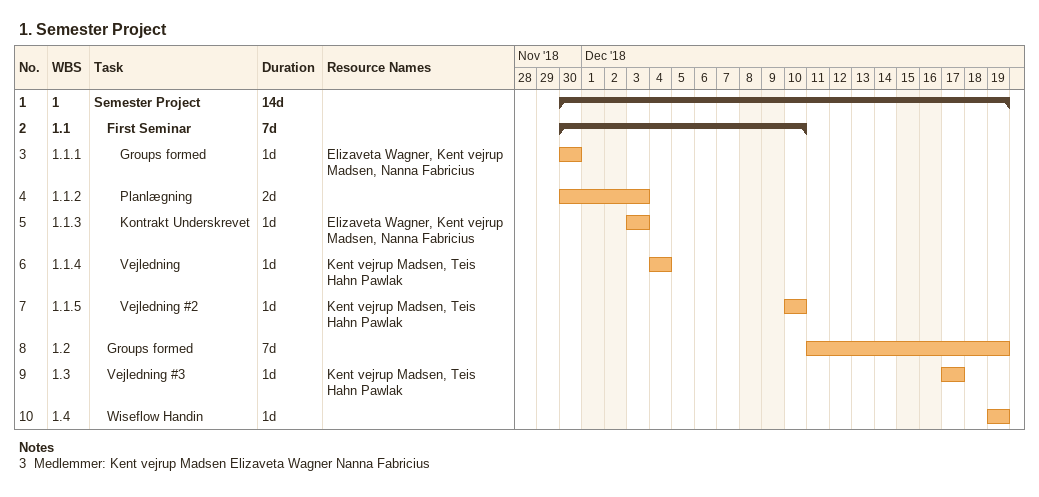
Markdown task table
1. Semester Project

| ID | WBS | Task | Duration | Start | Finish | Resources |
|---|---|---|---|---|---|---|
| 1 | 1 | **Semester Project** | 14d | 2018-11-30 | 2018-12-19 |  |
| 2 | 1.1 | **First Seminar** | 7d | 2018-11-30 | 2018-12-10 |  |
| 3 | 1.1.1 | Groups formed | 1d | 2018-11-30 | 2018-11-30 | Elizaveta Wagner, Kent vejrup Madsen, Nanna Fabricius |
| 4 | 1.1.2 | Planlægning | 2d | 2018-11-30 | 2018-12-03 |  |
| 5 | 1.1.3 | Kontrakt Underskrevet | 1d | 2018-12-03 | 2018-12-03 | Elizaveta Wagner, Kent vejrup Madsen, Nanna Fabricius |
| 6 | 1.1.4 | Vejledning | 1d | 2018-12-04 | 2018-12-04 | Kent vejrup Madsen, Teis Hahn Pawlak |
| 7 | 1.1.5 | Vejledning #2 | 1d | 2018-12-10 | 2018-12-10 | Kent vejrup Madsen, Teis Hahn Pawlak |
| 8 | 1.2 | Groups formed | 7d | 2018-12-11 | 2018-12-19 |  |
| 9 | 1.3 | Vejledning #3 | 1d | 2018-12-17 | 2018-12-17 | Kent vejrup Madsen, Teis Hahn Pawlak |
| 10 | 1.4 | Wiseflow Handin | 1d | 2018-12-19 | 2018-12-19 |  |

Notes
- 3: Medlemmer: Kent vejrup Madsen Elizaveta Wagner Nanna Fabricius
